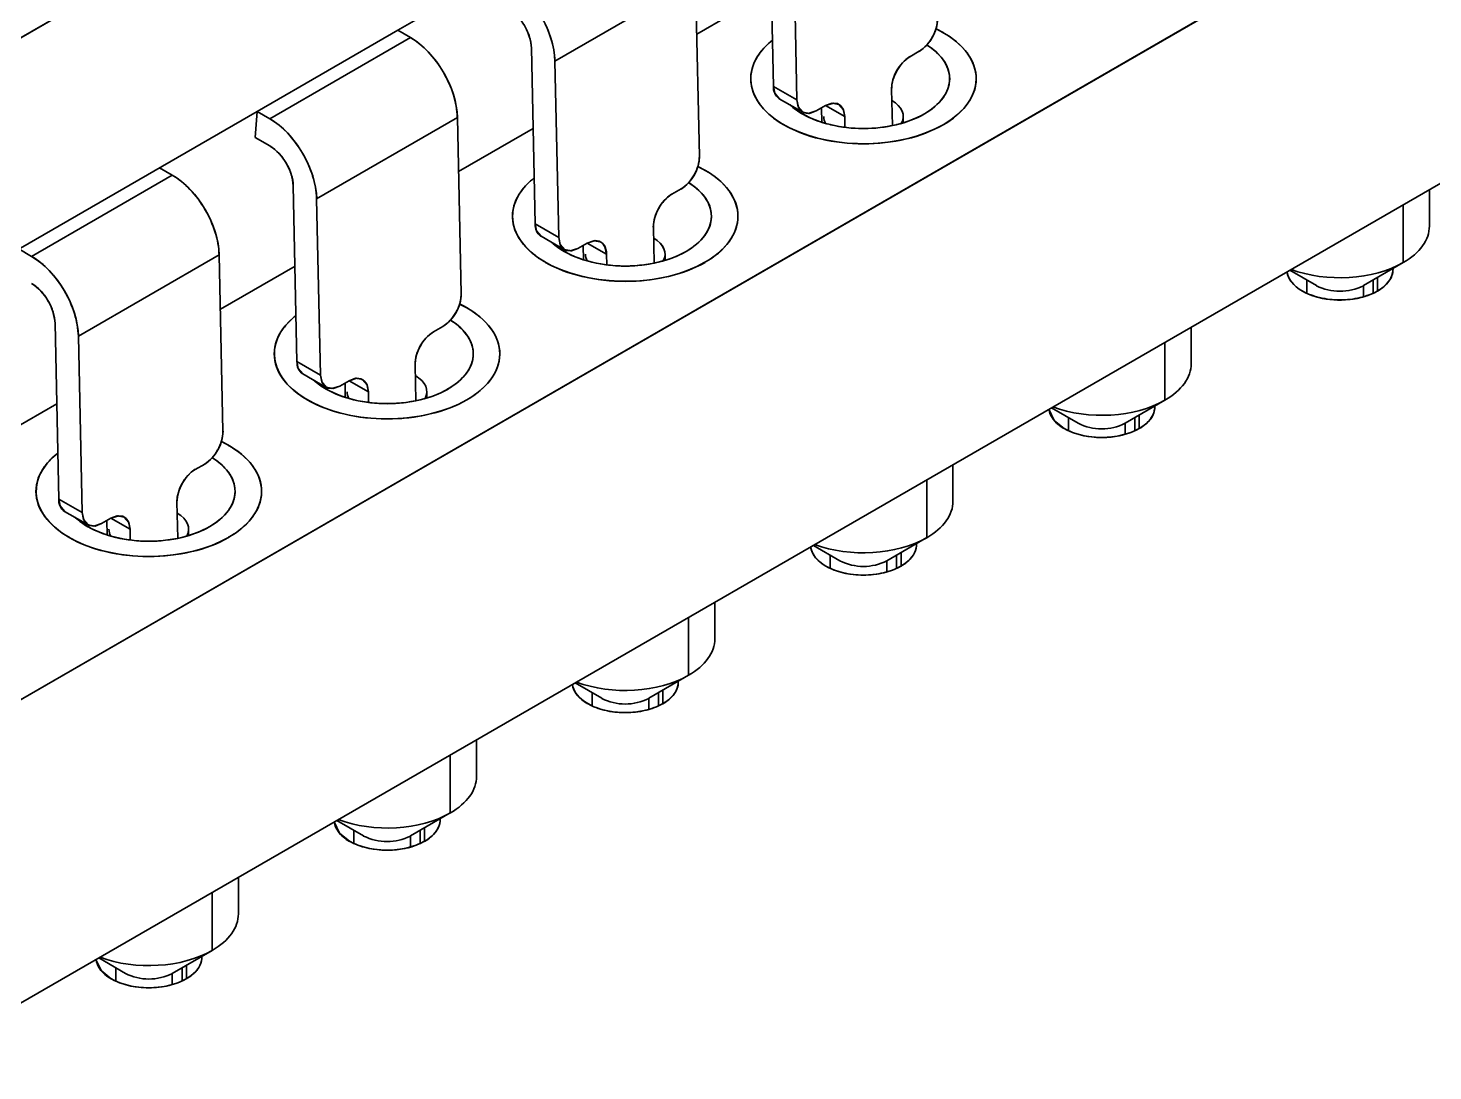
# Model space of a CAD drawing. Extents: x 146 to 1134, y 78 to 926.
# Drawn here: x 796.52 to 807.11, y 838.15 to 846.01 of the extents above; entities that cross this region are included whole.
import ezdxf

# ---------------------------------------------------------------- set-up
doc = ezdxf.new("R2010")
doc.units = 0

msp = doc.modelspace()

# ---------------------------------------------------------------- linework, layer by layer
at = {"color": 7, "lineweight": 35}
for p, q in [((813.031, 855.504), (789.1, 841.688)), ((789.1, 841.688), (813.031, 855.504)), ((815.104, 851.712), (793.6, 839.297)), ((793.6, 839.297), (815.104, 851.712)), ((795.58, 838.153), (815.344, 849.564)), ((815.344, 849.564), (795.58, 838.153))]:
    msp.add_line(p, q, dxfattribs=at)
at = {"color": 7, "lineweight": 35, "ltscale": 0.033102}
for p, q in [((802.142, 845.575), (802.114, 846.899)), ((802.114, 846.899), (802.142, 845.575)), ((800.318, 845.862), (800.346, 844.538)), ((800.346, 844.538), (800.318, 845.862)), ((798.55, 843.501), (798.522, 844.825)), ((798.522, 844.825), (798.55, 843.501))]:
    msp.add_line(p, q, dxfattribs=at)
at = {"color": 7, "lineweight": 35, "ltscale": 0.033232}
for p, q in [((802.291, 846.802), (802.319, 845.473)), ((802.291, 846.802), (802.319, 845.473)), ((799.788, 844.012), (799.759, 845.341)), ((799.788, 844.012), (799.759, 845.341)), ((798.698, 844.728), (798.727, 843.399)), ((798.698, 844.728), (798.727, 843.399)), ((797.992, 842.975), (797.963, 844.304)), ((797.992, 842.975), (797.963, 844.304)), ((796.902, 843.691), (796.931, 842.362)), ((796.902, 843.691), (796.931, 842.362))]:
    msp.add_line(p, q, dxfattribs=at)
at = {"color": 7, "lineweight": 35, "ltscale": 0.021228}
for p, q in [((799.31, 845.998), (800.046, 846.422)), ((800.046, 846.422), (799.31, 845.998))]:
    msp.add_line(p, q, dxfattribs=at)
at = {"color": 7, "lineweight": 35, "ltscale": 0.030619}
for p, q in [((800.495, 845.765), (801.555, 846.378)), ((801.555, 846.378), (800.495, 845.765)), ((799.31, 845.998), (798.25, 845.386)), ((799.31, 845.998), (798.25, 845.386)), ((798.345, 845.33), (799.406, 845.943)), ((799.406, 845.943), (798.345, 845.33)), ((798.698, 844.728), (799.759, 845.341)), ((799.759, 845.341), (798.698, 844.728)), ((797.61, 844.906), (796.549, 844.293)), ((796.549, 844.293), (797.61, 844.906)), ((797.963, 844.304), (796.902, 843.691)), ((796.902, 843.691), (797.963, 844.304))]:
    msp.add_line(p, q, dxfattribs=at)
at = {"color": 7, "lineweight": 35, "ltscale": 0.033234}
for p, q in [((801.584, 845.049), (801.555, 846.378)), ((801.584, 845.049), (801.555, 846.378)), ((800.495, 845.765), (800.523, 844.436)), ((800.495, 845.765), (800.523, 844.436))]:
    msp.add_line(p, q, dxfattribs=at)
at = {"color": 7, "lineweight": 35, "ltscale": 0.016248}
for p, q in [((802.127, 846.294), (801.564, 845.969)), ((801.564, 845.969), (802.127, 846.294)), ((798.535, 844.22), (797.972, 843.895)), ((797.972, 843.895), (798.535, 844.22))]:
    msp.add_line(p, q, dxfattribs=at)
at = {"color": 7, "lineweight": 35, "ltscale": 0.002758}
for p, q in [((799.406, 845.943), (799.31, 845.998)), ((799.406, 845.943), (799.31, 845.998)), ((798.25, 845.386), (798.345, 845.33)), ((798.25, 845.386), (798.345, 845.33))]:
    msp.add_line(p, q, dxfattribs=at)
at = {"color": 7, "lineweight": 35, "ltscale": 0.001528}
for p, q in [((803.422, 845.98), (803.368, 846.008)), ((803.422, 845.98), (803.368, 846.008)), ((799.83, 843.906), (799.776, 843.934)), ((799.83, 843.906), (799.776, 843.934)), ((798.034, 842.869), (797.98, 842.897)), ((798.034, 842.869), (797.98, 842.897))]:
    msp.add_line(p, q, dxfattribs=at)
at = {"color": 7, "lineweight": 35, "ltscale": 0.002042}
for p, q in [((803.171, 845.798), (803.242, 845.839)), ((803.171, 845.798), (803.242, 845.839)), ((798.872, 843.316), (798.943, 843.356)), ((798.872, 843.316), (798.943, 843.356))]:
    msp.add_line(p, q, dxfattribs=at)
at = {"color": 7, "lineweight": 35, "ltscale": 0.005105}
for p, q in [((802.319, 845.473), (802.142, 845.575)), ((802.142, 845.575), (802.319, 845.473)), ((802.363, 845.38), (802.186, 845.482)), ((800.567, 844.343), (800.39, 844.445)), ((798.727, 843.399), (798.55, 843.501)), ((798.55, 843.501), (798.727, 843.399)), ((798.771, 843.306), (798.594, 843.408)), ((796.975, 842.269), (796.798, 842.371))]:
    msp.add_line(p, q, dxfattribs=at)
at = {"color": 7, "lineweight": 35, "ltscale": 0.006795}
for p, q in [((803.039, 845.279), (803.033, 845.551)), ((803.039, 845.279), (803.033, 845.551)), ((801.243, 844.242), (801.237, 844.514)), ((801.243, 844.242), (801.237, 844.514)), ((799.447, 843.205), (799.441, 843.477)), ((799.447, 843.205), (799.441, 843.477)), ((797.651, 842.168), (797.645, 842.44)), ((797.651, 842.168), (797.645, 842.44))]:
    msp.add_line(p, q, dxfattribs=at)
at = {"color": 7, "lineweight": 35, "ltscale": 0.264137}
for p, q in [((789.1, 840.103), (798.25, 845.386)), ((798.25, 845.386), (789.1, 840.103))]:
    msp.add_line(p, q, dxfattribs=at)
at = {"color": 7, "lineweight": 35, "ltscale": 0.004895}
for p, q in [((798.25, 845.386), (798.234, 845.19)), ((798.234, 845.19), (798.25, 845.386))]:
    msp.add_line(p, q, dxfattribs=at)
at = {"color": 7, "lineweight": 35, "ltscale": 0.002041}
for p, q in [((802.464, 845.39), (802.535, 845.43)), ((802.464, 845.39), (802.535, 845.43)), ((801.375, 844.761), (801.446, 844.802)), ((801.375, 844.761), (801.446, 844.802)), ((800.668, 844.353), (800.739, 844.393)), ((800.668, 844.353), (800.739, 844.393)), ((799.579, 843.724), (799.65, 843.765)), ((799.579, 843.724), (799.65, 843.765)), ((797.783, 842.687), (797.854, 842.728)), ((797.783, 842.687), (797.854, 842.728)), ((797.076, 842.279), (797.147, 842.319)), ((797.076, 842.279), (797.147, 842.319))]:
    msp.add_line(p, q, dxfattribs=at)
at = {"color": 7, "lineweight": 35, "ltscale": 0.002704}
for p, q in [((802.504, 845.412), (802.506, 845.304)), ((800.71, 844.267), (800.708, 844.375)), ((800.708, 844.375), (800.71, 844.267)), ((798.914, 843.23), (798.912, 843.339)), ((797.116, 842.302), (797.118, 842.193)), ((797.118, 842.193), (797.116, 842.302))]:
    msp.add_line(p, q, dxfattribs=at)
at = {"color": 7, "lineweight": 35, "ltscale": 0.002703}
msp.add_line((802.506, 845.304), (802.504, 845.412), dxfattribs=at)
at = {"color": 7, "lineweight": 35, "ltscale": 0.004184}
for p, q in [((802.535, 845.43), (802.68, 845.347)), ((802.535, 845.43), (802.68, 845.347)), ((800.739, 844.393), (800.884, 844.31)), ((800.739, 844.393), (800.884, 844.31)), ((797.147, 842.319), (797.292, 842.236)), ((797.147, 842.319), (797.292, 842.236))]:
    msp.add_line(p, q, dxfattribs=at)
at = {"color": 7, "lineweight": 35, "ltscale": 0.002018}
for p, q in [((802.68, 845.347), (802.681, 845.266)), ((802.68, 845.347), (802.681, 845.266)), ((799.088, 843.273), (799.089, 843.192)), ((799.088, 843.273), (799.089, 843.192))]:
    msp.add_line(p, q, dxfattribs=at)
at = {"color": 7, "lineweight": 35, "ltscale": 0.001178}
for p, q in [((803.121, 845.3), (803.121, 845.347)), ((801.325, 844.263), (801.325, 844.31)), ((799.529, 843.226), (799.529, 843.273)), ((797.733, 842.189), (797.733, 842.236))]:
    msp.add_line(p, q, dxfattribs=at)
at = {"color": 7, "lineweight": 35, "ltscale": 0.016249}
for p, q in [((800.331, 845.257), (799.768, 844.932)), ((799.768, 844.932), (800.331, 845.257))]:
    msp.add_line(p, q, dxfattribs=at)
at = {"color": 7, "lineweight": 35, "ltscale": 0.003206}
for p, q in [((798.234, 845.19), (798.345, 845.126)), ((798.345, 845.126), (798.234, 845.19))]:
    msp.add_line(p, q, dxfattribs=at)
at = {"color": 7, "lineweight": 35, "ltscale": 0.002759}
for p, q in [((797.61, 844.906), (797.514, 844.961)), ((797.61, 844.906), (797.514, 844.961)), ((796.453, 844.349), (796.549, 844.293)), ((796.453, 844.349), (796.549, 844.293))]:
    msp.add_line(p, q, dxfattribs=at)
at = {"color": 7, "lineweight": 35, "ltscale": 0.001529}
msp.add_line((801.626, 844.943), (801.572, 844.971), dxfattribs=at)
msp.add_line((801.626, 844.943), (801.572, 844.971), dxfattribs=at)
at = {"color": 7, "lineweight": 35, "ltscale": 0.006885}
for p, q in [((807.088, 844.522), (807.088, 844.797)), ((805.292, 843.485), (805.292, 843.761)), ((803.496, 842.448), (803.496, 842.724)), ((801.7, 841.411), (801.7, 841.687)), ((798.108, 839.337), (798.108, 839.613))]:
    msp.add_line(p, q, dxfattribs=at)
at = {"color": 7, "lineweight": 35, "ltscale": 0.010921}
for p, q in [((806.89, 844.683), (806.89, 844.247)), ((806.89, 844.683), (806.89, 844.247)), ((805.094, 843.646), (805.094, 843.21)), ((805.094, 843.646), (805.094, 843.21)), ((803.298, 842.609), (803.298, 842.173)), ((803.298, 842.609), (803.298, 842.173)), ((801.502, 841.573), (801.502, 841.136)), ((801.502, 841.573), (801.502, 841.136)), ((797.91, 839.499), (797.91, 839.062)), ((797.91, 839.499), (797.91, 839.062))]:
    msp.add_line(p, q, dxfattribs=at)
at = {"color": 7, "lineweight": 35, "ltscale": 0.005106}
for p, q in [((800.346, 844.538), (800.523, 844.436)), ((800.523, 844.436), (800.346, 844.538))]:
    msp.add_line(p, q, dxfattribs=at)
at = {"color": 7, "lineweight": 35, "ltscale": 0.002019}
for p, q in [((800.884, 844.31), (800.885, 844.229)), ((800.884, 844.31), (800.885, 844.229)), ((797.292, 842.236), (797.293, 842.155)), ((797.292, 842.236), (797.293, 842.155))]:
    msp.add_line(p, q, dxfattribs=at)
at = {"color": 7, "lineweight": 35, "ltscale": 0.005818}
for p, q in [((806.236, 844.073), (806.035, 844.189)), ((802.644, 841.999), (802.443, 842.115)), ((799.052, 839.925), (798.851, 840.042))]:
    msp.add_line(p, q, dxfattribs=at)
at = {"color": 7, "lineweight": 35, "ltscale": 0.008675}
for p, q in [((806.59, 844.073), (806.89, 844.247)), ((806.89, 844.247), (806.59, 844.073)), ((802.998, 841.999), (803.298, 842.173)), ((803.298, 842.173), (802.998, 841.999)), ((799.406, 839.925), (799.706, 840.099)), ((799.706, 840.099), (799.406, 839.925))]:
    msp.add_line(p, q, dxfattribs=at)
at = {"color": 7, "lineweight": 35, "ltscale": 0.000157232}
msp.add_line((806.813, 844.195), (806.813, 844.202), dxfattribs=at)
at = {"color": 7, "lineweight": 35, "ltscale": 0.002502}
for p, q in [((806.163, 844.015), (806.163, 844.115)), ((806.663, 844.015), (806.663, 844.115)), ((804.367, 842.978), (804.367, 843.078)), ((804.867, 842.978), (804.867, 843.078)), ((802.571, 841.941), (802.571, 842.041)), ((800.775, 840.904), (800.775, 841.004)), ((801.275, 840.904), (801.275, 841.004)), ((797.183, 838.83), (797.183, 838.931)), ((797.683, 838.83), (797.683, 838.931))]:
    msp.add_line(p, q, dxfattribs=at)
at = {"color": 7, "lineweight": 35, "ltscale": 0.002116}
for p, q in [((806.59, 844.073), (806.59, 843.988)), ((801.202, 840.962), (801.202, 840.878)), ((797.61, 838.888), (797.61, 838.804))]:
    msp.add_line(p, q, dxfattribs=at)
at = {"color": 7, "lineweight": 35, "ltscale": 0.002118}
for p, q in [((806.59, 844.073), (806.59, 843.988)), ((804.794, 843.036), (804.794, 842.951)), ((804.794, 843.036), (804.794, 842.951)), ((802.998, 841.999), (802.998, 841.914)), ((802.998, 841.999), (802.998, 841.914)), ((801.202, 840.962), (801.202, 840.877)), ((799.406, 839.925), (799.406, 839.841)), ((799.406, 839.925), (799.406, 839.841)), ((797.61, 838.888), (797.61, 838.804))]:
    msp.add_line(p, q, dxfattribs=at)
at = {"color": 7, "lineweight": 35, "ltscale": 0.002551}
for p, q in [((806.696, 844.134), (806.696, 844.032)), ((806.696, 844.032), (806.696, 844.134)), ((804.9, 843.097), (804.9, 842.995)), ((804.9, 842.995), (804.9, 843.097)), ((803.104, 842.06), (803.104, 841.958)), ((803.104, 841.958), (803.104, 842.06)), ((799.512, 839.986), (799.512, 839.884)), ((799.512, 839.884), (799.512, 839.986))]:
    msp.add_line(p, q, dxfattribs=at)
at = {"color": 7, "lineweight": 35, "ltscale": 0.033104}
for p, q in [((796.726, 843.788), (796.754, 842.464)), ((796.754, 842.464), (796.726, 843.788))]:
    msp.add_line(p, q, dxfattribs=at)
at = {"color": 7, "lineweight": 35, "ltscale": 0.002706}
msp.add_line((798.912, 843.339), (798.914, 843.23), dxfattribs=at)
at = {"color": 7, "lineweight": 35, "ltscale": 0.004185}
msp.add_line((798.943, 843.356), (799.088, 843.273), dxfattribs=at)
msp.add_line((798.943, 843.356), (799.088, 843.273), dxfattribs=at)
at = {"color": 7, "lineweight": 35, "ltscale": 0.01625}
for p, q in [((796.739, 843.183), (796.176, 842.858)), ((796.176, 842.858), (796.739, 843.183))]:
    msp.add_line(p, q, dxfattribs=at)
at = {"color": 7, "lineweight": 35, "ltscale": 0.005816}
for p, q in [((804.44, 843.036), (804.239, 843.152)), ((800.848, 840.962), (800.647, 841.078))]:
    msp.add_line(p, q, dxfattribs=at)
at = {"color": 7, "lineweight": 35, "ltscale": 0.008676}
for p, q in [((804.794, 843.036), (805.094, 843.21)), ((805.094, 843.21), (804.794, 843.036)), ((801.202, 840.962), (801.502, 841.136)), ((801.502, 841.136), (801.202, 840.962)), ((797.61, 838.888), (797.91, 839.062)), ((797.91, 839.062), (797.61, 838.888))]:
    msp.add_line(p, q, dxfattribs=at)
at = {"color": 7, "lineweight": 35, "ltscale": 0.000157195}
for p, q in [((805.017, 843.159), (805.017, 843.165)), ((801.425, 841.085), (801.425, 841.091)), ((797.833, 839.011), (797.833, 839.017))]:
    msp.add_line(p, q, dxfattribs=at)
at = {"color": 7, "lineweight": 35, "ltscale": 0.005104}
for p, q in [((796.754, 842.464), (796.931, 842.362)), ((796.931, 842.362), (796.754, 842.464))]:
    msp.add_line(p, q, dxfattribs=at)
at = {"color": 7, "lineweight": 35, "ltscale": 0.000919442}
msp.add_line((796.899, 842.381), (796.931, 842.362), dxfattribs=at)
msp.add_line((796.899, 842.381), (796.931, 842.362), dxfattribs=at)
at = {"color": 7, "lineweight": 35, "ltscale": 0.000158757}
for p, q in [((803.221, 842.122), (803.221, 842.128)), ((799.629, 840.048), (799.629, 840.054))]:
    msp.add_line(p, q, dxfattribs=at)
at = {"color": 7, "lineweight": 35, "ltscale": 0.002501}
for p, q in [((803.071, 841.941), (803.071, 842.041)), ((798.979, 839.867), (798.979, 839.967)), ((799.479, 839.867), (799.479, 839.967))]:
    msp.add_line(p, q, dxfattribs=at)
at = {"color": 7, "lineweight": 35, "ltscale": 0.002553}
for p, q in [((801.308, 841.023), (801.308, 840.921)), ((801.308, 840.921), (801.308, 841.023)), ((797.716, 838.95), (797.716, 838.847)), ((797.716, 838.847), (797.716, 838.95))]:
    msp.add_line(p, q, dxfattribs=at)
at = {"color": 7, "lineweight": 35, "ltscale": 0.006886}
msp.add_line((799.904, 840.374), (799.904, 840.65), dxfattribs=at)
at = {"color": 7, "lineweight": 35, "ltscale": 0.010919}
msp.add_line((799.706, 840.536), (799.706, 840.099), dxfattribs=at)
msp.add_line((799.706, 840.536), (799.706, 840.099), dxfattribs=at)
at = {"color": 7, "lineweight": 35, "ltscale": 0.005817}
msp.add_line((797.256, 838.888), (797.055, 839.005), dxfattribs=at)
at = {"color": 7, "lineweight": 35}
for points in [[(802.142, 845.575), (802.152, 845.523), (802.186, 845.483)], [(802.319, 845.473), (802.329, 845.421), (802.363, 845.381)], [(802.464, 845.39), (802.405, 845.371), (802.374, 845.375), (802.349, 845.391), (802.331, 845.417), (802.319, 845.473)], [(802.535, 845.43), (802.594, 845.449), (802.625, 845.445), (802.65, 845.429), (802.668, 845.402), (802.68, 845.347)], [(802.535, 845.43), (802.584, 845.448), (802.635, 845.439)], [(802.635, 845.439), (802.67, 845.399), (802.68, 845.347)], [(802.363, 845.381), (802.415, 845.371), (802.464, 845.39)], [(800.346, 844.538), (800.356, 844.486), (800.39, 844.446)], [(800.523, 844.436), (800.533, 844.384), (800.567, 844.344)], [(800.668, 844.353), (800.609, 844.334), (800.578, 844.338), (800.553, 844.354), (800.535, 844.38), (800.523, 844.436)], [(800.739, 844.393), (800.798, 844.412), (800.829, 844.408), (800.854, 844.392), (800.872, 844.365), (800.884, 844.31)], [(800.739, 844.393), (800.788, 844.411), (800.839, 844.402)], [(800.567, 844.344), (800.619, 844.334), (800.668, 844.353)], [(798.55, 843.501), (798.56, 843.449), (798.594, 843.409)], [(798.727, 843.399), (798.737, 843.347), (798.771, 843.307)], [(798.872, 843.316), (798.813, 843.297), (798.782, 843.301), (798.757, 843.317), (798.739, 843.343), (798.727, 843.399)], [(798.771, 843.307), (798.823, 843.297), (798.872, 843.316)], [(798.943, 843.356), (798.991, 843.375), (799.043, 843.365)], [(798.943, 843.356), (799.002, 843.375), (799.032, 843.371), (799.057, 843.355), (799.076, 843.329), (799.088, 843.273)], [(799.043, 843.365), (799.078, 843.325), (799.088, 843.273)], [(804.334, 842.995), (804.258, 843.057), (804.218, 843.141)], [(796.754, 842.464), (796.764, 842.413), (796.798, 842.372)], [(796.931, 842.362), (796.941, 842.31), (796.975, 842.27)], [(797.076, 842.279), (797.017, 842.26), (796.986, 842.264), (796.961, 842.28), (796.942, 842.307), (796.931, 842.362)], [(796.975, 842.27), (797.027, 842.26), (797.076, 842.279)], [(797.147, 842.319), (797.195, 842.338), (797.247, 842.328)], [(797.147, 842.319), (797.206, 842.338), (797.236, 842.334), (797.261, 842.318), (797.28, 842.292), (797.292, 842.236)], [(797.247, 842.328), (797.282, 842.288), (797.292, 842.236)], [(798.946, 839.884), (798.87, 839.946), (798.83, 840.03)], [(797.15, 838.847), (797.074, 838.909), (797.034, 838.993)]]:
    msp.add_lwpolyline(points, dxfattribs=at)
for centre, radius, start, end in [((799.923, 845.833), 0.396, 4.1885, 56.5828), ((799.677, 845.689), 0.825, 17.3912, 30.605), ((803.071, 846.096), 0.309, 303.5918, 358.1381), ((803.1, 846.089), 0.28, 329.0684, 359.3265), ((799.909, 845.824), 0.413, 17.3942, 30.6102), ((803.147, 845.472), 0.577, 37.1937, 61.5473), ((803.147, 845.472), 0.577, 37.1937, 61.5473), ((799.098, 845.425), 0.602, 42.974, 59.2952), ((800.008, 845.852), 0.31, 1.8903, 17.9023), ((799.876, 845.745), 0.619, 1.8903, 17.9023), ((802.445, 845.521), 0.507, 127.6866, 143.8239), ((802.445, 845.521), 0.507, 127.6866, 143.8239), ((803.096, 846.071), 0.274, 302.0564, 332.7182), ((803.081, 845.521), 0.425, 36.8598, 59.1482), ((798.946, 845.273), 0.817, 30.1993, 43.4986), ((802.289, 845.627), 0.318, 142.608, 179.0138), ((802.289, 845.627), 0.318, 142.608, 179.0138), ((803.342, 845.541), 0.31, 123.6159, 178.1124), ((803.317, 845.566), 0.274, 122.0564, 152.7182), ((803.228, 845.628), 0.243, 0.9862, 37.392), ((803.353, 845.627), 0.318, 0.9862, 37.392), ((803.353, 845.627), 0.318, 0.9862, 37.392), ((798.942, 845.264), 0.825, 17.3942, 30.6102), ((803.313, 845.547), 0.28, 149.0684, 179.3265), ((802.289, 845.638), 0.318, 180.9862, 217.392), ((802.289, 845.638), 0.318, 180.9775, 217.3371), ((802.247, 845.566), 0.105, 175.145, 233.9215), ((803.228, 845.637), 0.243, 322.608, 359.0138), ((803.353, 845.638), 0.318, 322.608, 359.0138), ((803.353, 845.638), 0.318, 322.608, 359.0138), ((799.14, 845.32), 0.619, 1.8903, 17.9023), ((802.495, 845.793), 0.577, 217.1937, 241.5473), ((802.495, 845.793), 0.577, 217.1937, 241.5473), ((802.611, 845.809), 0.508, 227.4955, 240.5169), ((803.07, 845.756), 0.441, 298.4527, 322.8063), ((803.147, 845.793), 0.577, 298.4527, 322.8063), ((803.147, 845.793), 0.577, 298.4527, 322.8063), ((798.038, 844.813), 0.602, 42.974, 59.2952), ((802.745, 846.052), 0.785, 240.7225, 257.2742), ((802.629, 845.348), 0.108, 180.5202, 208.6352), ((802.629, 845.348), 0.108, 180.522, 208.6687), ((802.897, 846.052), 0.785, 282.7258, 299.2775), ((797.885, 844.661), 0.817, 30.1935, 43.4951), ((802.722, 846.181), 1.027, 240.7225, 257.2742), ((802.722, 846.181), 1.027, 240.7225, 257.2742), ((802.817, 846.323), 1.066, 256.7304, 270.2188), ((802.825, 846.323), 1.066, 269.7812, 283.2696), ((802.92, 846.181), 1.027, 282.7258, 299.2775), ((802.92, 846.181), 1.027, 282.7258, 299.2775), ((798.191, 844.867), 0.301, 42.974, 59.2951), ((798.127, 844.796), 0.396, 4.1885, 56.5828), ((802.816, 846.536), 1.394, 256.7304, 270.2188), ((802.816, 846.536), 1.394, 256.7304, 270.2188), ((802.826, 846.536), 1.394, 269.7812, 283.2696), ((802.826, 846.536), 1.394, 269.7812, 283.2696), ((798.115, 844.791), 0.409, 30.1935, 43.4951), ((797.881, 844.652), 0.825, 17.3912, 30.605), ((801.275, 845.059), 0.31, 303.6159, 358.1124), ((801.304, 845.052), 0.28, 329.0684, 359.3265), ((797.302, 844.388), 0.602, 42.974, 59.2952), ((798.113, 844.787), 0.413, 17.3942, 30.6102), ((798.212, 844.815), 0.31, 1.8903, 17.9023), ((801.3, 845.034), 0.274, 302.0564, 332.7182), ((801.351, 844.435), 0.577, 37.1937, 61.5473), ((801.351, 844.435), 0.577, 37.1937, 61.5473), ((797.15, 844.236), 0.817, 30.1935, 43.4951), ((798.079, 844.708), 0.619, 1.8903, 17.9023), ((800.649, 844.484), 0.507, 127.6866, 143.8239), ((800.649, 844.484), 0.507, 127.6866, 143.8239), ((801.285, 844.484), 0.425, 36.8598, 59.1482), ((800.492, 844.59), 0.318, 142.608, 179.0138), ((800.492, 844.59), 0.318, 142.608, 179.0138), ((801.546, 844.504), 0.31, 123.6159, 178.1124), ((801.521, 844.529), 0.274, 122.0564, 152.7182), ((801.432, 844.591), 0.243, 0.9862, 37.392), ((801.557, 844.59), 0.318, 0.9862, 37.392), ((801.557, 844.59), 0.318, 0.9862, 37.392), ((797.146, 844.227), 0.825, 17.3942, 30.6102), ((800.493, 844.601), 0.318, 180.9775, 217.3371), ((800.493, 844.601), 0.318, 180.9775, 217.3371), ((801.517, 844.51), 0.28, 149.0684, 179.3265), ((801.432, 844.6), 0.243, 322.608, 359.0138), ((801.557, 844.601), 0.318, 322.6629, 359.0225), ((801.557, 844.601), 0.318, 322.608, 359.0138), ((800.451, 844.529), 0.105, 175.145, 233.9215), ((797.344, 844.283), 0.619, 1.8903, 17.9023), ((800.699, 844.756), 0.577, 217.1937, 241.5473), ((800.699, 844.756), 0.577, 217.1937, 241.5473), ((800.815, 844.772), 0.508, 227.4955, 240.5169), ((800.756, 844.313), 0.128, 358.6123, 31.1748), ((801.274, 844.719), 0.441, 298.4527, 322.8063), ((801.35, 844.756), 0.577, 298.4934, 322.8363), ((801.351, 844.756), 0.577, 298.4527, 322.8063), ((796.242, 843.776), 0.602, 42.974, 59.2952), ((800.949, 845.015), 0.785, 240.7225, 257.2742), ((800.833, 844.311), 0.108, 180.5202, 208.6352), ((800.833, 844.311), 0.108, 180.522, 208.6687), ((801.101, 845.015), 0.785, 282.7258, 299.2775), ((796.089, 843.624), 0.817, 30.1993, 43.4986), ((800.926, 845.144), 1.027, 240.7225, 257.2742), ((800.926, 845.144), 1.027, 240.7225, 257.2742), ((801.021, 845.286), 1.066, 256.7304, 270.2188), ((801.029, 845.286), 1.066, 269.7812, 283.2696), ((801.124, 845.144), 1.027, 282.7258, 299.2775), ((801.124, 845.144), 1.027, 282.7258, 299.2775), ((806.168, 844.2), 0.155, 188.4673, 216.9009), ((806.664, 844.198), 0.15, 322.608, 359.0138), ((796.331, 843.759), 0.396, 4.1885, 56.5828), ((796.395, 843.831), 0.301, 42.974, 59.2951), ((801.02, 845.499), 1.394, 256.7304, 270.2188), ((801.02, 845.499), 1.394, 256.7304, 270.2188), ((801.03, 845.499), 1.394, 269.7812, 283.2696), ((801.03, 845.499), 1.394, 269.7812, 283.2696), ((806.26, 844.271), 0.272, 217.1937, 241.5473), ((806.413, 844.425), 0.395, 243.3521, 296.6479), ((806.413, 844.425), 0.395, 243.3521, 296.6479), ((806.566, 844.271), 0.272, 298.4527, 322.8063), ((796.319, 843.755), 0.409, 30.1935, 43.4951), ((796.317, 843.75), 0.413, 17.3942, 30.6102), ((796.085, 843.615), 0.825, 17.3912, 30.605), ((799.479, 844.022), 0.31, 303.6159, 358.1124), ((799.508, 844.015), 0.28, 329.0684, 359.3265), ((806.366, 844.454), 0.483, 240.7225, 257.2742), ((806.411, 844.621), 0.656, 256.7304, 270.2188), ((806.416, 844.621), 0.656, 269.7812, 283.2696), ((806.46, 844.454), 0.483, 282.7258, 299.2775), ((796.416, 843.778), 0.31, 1.8903, 17.9023), ((796.283, 843.671), 0.619, 1.8903, 17.9023), ((798.853, 843.447), 0.507, 127.6866, 143.8239), ((798.853, 843.447), 0.507, 127.6866, 143.8239), ((799.504, 843.997), 0.274, 302.0564, 332.7182), ((799.555, 843.398), 0.577, 37.1937, 61.5473), ((799.555, 843.398), 0.577, 37.1937, 61.5473), ((798.696, 843.553), 0.318, 142.608, 179.0138), ((798.696, 843.553), 0.318, 142.608, 179.0138), ((799.489, 843.447), 0.425, 36.8598, 59.1482), ((799.761, 843.553), 0.318, 0.9862, 37.392), ((799.761, 843.553), 0.318, 0.9862, 37.392), ((799.75, 843.467), 0.31, 123.6159, 178.1124), ((799.724, 843.492), 0.274, 122.0564, 152.7182), ((799.636, 843.554), 0.243, 0.9862, 37.392), ((798.696, 843.564), 0.318, 180.9862, 217.392), ((798.697, 843.564), 0.318, 180.9775, 217.3371), ((799.721, 843.474), 0.28, 149.0684, 179.3265), ((799.636, 843.563), 0.243, 322.608, 359.0138), ((799.761, 843.564), 0.318, 322.608, 359.0138), ((799.761, 843.564), 0.318, 322.608, 359.0138), ((798.655, 843.492), 0.105, 175.0648, 233.8937), ((798.903, 843.719), 0.577, 217.1937, 241.5473), ((798.903, 843.719), 0.577, 217.1937, 241.5473), ((799.019, 843.735), 0.508, 227.4955, 240.5169), ((799.478, 843.682), 0.441, 298.4527, 322.8063), ((799.555, 843.719), 0.577, 298.4527, 322.8063), ((799.555, 843.719), 0.577, 298.4527, 322.8063), ((799.13, 844.107), 1.027, 240.7225, 257.2742), ((799.13, 844.107), 1.027, 240.7225, 257.2742), ((799.153, 843.978), 0.785, 240.7225, 257.2742), ((799.036, 843.274), 0.108, 180.5202, 208.6352), ((799.036, 843.274), 0.108, 180.522, 208.6687), ((799.225, 844.249), 1.066, 256.7304, 270.2188), ((799.233, 844.249), 1.066, 269.7812, 283.2696), ((799.305, 843.978), 0.785, 282.7258, 299.2775), ((799.328, 844.107), 1.027, 282.7258, 299.2775), ((799.328, 844.107), 1.027, 282.7258, 299.2775), ((799.224, 844.462), 1.394, 256.7304, 270.2188), ((799.224, 844.462), 1.394, 256.7304, 270.2188), ((799.234, 844.462), 1.394, 269.7812, 283.2696), ((799.234, 844.462), 1.394, 269.7812, 283.2696), ((804.372, 843.164), 0.155, 188.4673, 216.9009), ((804.868, 843.161), 0.15, 322.608, 359.0138), ((804.464, 843.234), 0.272, 217.1937, 241.5473), ((804.617, 843.388), 0.395, 243.3521, 296.6479), ((804.617, 843.388), 0.395, 243.3521, 296.6479), ((804.77, 843.234), 0.272, 298.4527, 322.8063), ((797.683, 842.985), 0.31, 303.6159, 358.1124), ((797.712, 842.978), 0.28, 329.0684, 359.3265), ((804.57, 843.417), 0.483, 240.7225, 257.2742), ((804.615, 843.584), 0.656, 256.7304, 270.2188), ((804.62, 843.584), 0.656, 269.7812, 283.2696), ((804.664, 843.417), 0.483, 282.7258, 299.2775), ((797.057, 842.41), 0.507, 127.6866, 143.8239), ((797.057, 842.41), 0.507, 127.6866, 143.8239), ((797.708, 842.96), 0.274, 302.0564, 332.7182), ((797.759, 842.361), 0.577, 37.1937, 61.5473), ((797.759, 842.361), 0.577, 37.1937, 61.5473), ((796.9, 842.516), 0.318, 142.608, 179.0138), ((796.9, 842.516), 0.318, 142.608, 179.0138), ((797.954, 842.43), 0.31, 123.6159, 178.1124), ((797.928, 842.455), 0.274, 122.0564, 152.7182), ((797.693, 842.41), 0.425, 36.8598, 59.1482), ((797.965, 842.516), 0.318, 0.9775, 37.3371), ((797.965, 842.516), 0.318, 0.9862, 37.392), ((797.925, 842.437), 0.28, 149.0684, 179.3265), ((797.84, 842.518), 0.243, 0.9862, 37.392), ((796.9, 842.527), 0.318, 180.9862, 217.392), ((796.901, 842.527), 0.318, 180.9775, 217.3371), ((797.84, 842.526), 0.243, 322.608, 359.0138), ((797.965, 842.527), 0.318, 322.608, 359.0138), ((797.965, 842.527), 0.318, 322.608, 359.0138), ((796.859, 842.455), 0.105, 175.0648, 233.8937), ((797.682, 842.645), 0.441, 298.4527, 322.8063), ((797.107, 842.683), 0.577, 217.1937, 241.5473), ((797.107, 842.683), 0.577, 217.1937, 241.5473), ((797.223, 842.698), 0.508, 227.4955, 240.5169), ((797.759, 842.683), 0.577, 298.4527, 322.8063), ((797.759, 842.683), 0.577, 298.4527, 322.8063), ((797.334, 843.07), 1.027, 240.7225, 257.2742), ((797.334, 843.07), 1.027, 240.7225, 257.2742), ((797.357, 842.941), 0.785, 240.7225, 257.2742), ((797.24, 842.237), 0.108, 180.5202, 208.6352), ((797.24, 842.237), 0.108, 180.522, 208.6687), ((797.429, 843.212), 1.066, 256.7304, 270.2188), ((797.437, 843.212), 1.066, 269.7812, 283.2696), ((797.509, 842.941), 0.785, 282.7258, 299.2775), ((797.532, 843.07), 1.027, 282.7258, 299.2775), ((797.532, 843.07), 1.027, 282.7258, 299.2775), ((797.427, 843.425), 1.394, 256.7304, 270.2188), ((797.427, 843.425), 1.394, 256.7304, 270.2188), ((797.438, 843.425), 1.394, 269.7812, 283.2696), ((797.438, 843.425), 1.394, 269.7812, 283.2696), ((802.576, 842.127), 0.155, 188.4673, 216.9009), ((803.071, 842.124), 0.15, 322.608, 359.0138), ((802.668, 842.197), 0.272, 217.1937, 241.5473), ((802.774, 842.38), 0.483, 240.7225, 257.2742), ((802.821, 842.351), 0.395, 243.3521, 296.6479), ((802.821, 842.351), 0.395, 243.3521, 296.6479), ((802.868, 842.38), 0.483, 282.7258, 299.2775), ((802.974, 842.197), 0.272, 298.4527, 322.8063), ((802.818, 842.547), 0.656, 256.7304, 270.2188), ((802.823, 842.547), 0.656, 269.7812, 283.2696), ((800.78, 841.09), 0.155, 188.4673, 216.9009), ((800.872, 841.16), 0.272, 217.1937, 241.5473), ((801.178, 841.16), 0.272, 298.4527, 322.8063), ((801.275, 841.087), 0.15, 322.608, 359.0138), ((800.978, 841.343), 0.483, 240.7225, 257.2742), ((801.025, 841.314), 0.395, 243.3521, 296.6479), ((801.025, 841.314), 0.395, 243.3521, 296.6479), ((801.071, 841.343), 0.483, 282.7258, 299.2775), ((801.022, 841.51), 0.656, 256.7304, 270.2188), ((801.027, 841.51), 0.656, 269.7812, 283.2696), ((799.479, 840.05), 0.15, 322.608, 359.0138), ((798.984, 840.053), 0.155, 188.4673, 216.9009), ((799.076, 840.123), 0.272, 217.1937, 241.5473), ((799.382, 840.123), 0.272, 298.4527, 322.8063), ((799.182, 840.306), 0.483, 240.7225, 257.2742), ((799.229, 840.277), 0.395, 243.3521, 296.6479), ((799.229, 840.277), 0.395, 243.3521, 296.6479), ((799.226, 840.473), 0.656, 256.7304, 270.2188), ((799.231, 840.473), 0.656, 269.7812, 283.2696), ((799.275, 840.306), 0.483, 282.7258, 299.2775), ((797.188, 839.016), 0.155, 188.4673, 216.9009), ((797.683, 839.013), 0.15, 322.608, 359.0138), ((797.279, 839.086), 0.272, 217.1937, 241.5473), ((797.433, 839.241), 0.395, 243.3521, 296.6479), ((797.433, 839.241), 0.395, 243.3521, 296.6479), ((797.586, 839.086), 0.272, 298.4527, 322.8063), ((797.386, 839.269), 0.483, 240.7225, 257.2742), ((797.43, 839.436), 0.656, 256.7304, 270.2188), ((797.435, 839.436), 0.656, 269.7812, 283.2696), ((797.479, 839.269), 0.483, 282.7258, 299.2775)]:
    msp.add_arc(centre, radius, start, end, dxfattribs=at)
for centre, major_axis, start_param, end_param in [((800.141, 845.959), (0.25, -0.433), 0.810455, 2.356194), ((802.821, 845.633), (0.85, 0), 5.497787, 7.154432), ((802.821, 845.633), (0.85, 0), 5.497787, 7.154432), ((799.406, 845.534), (0.25, -0.433), 0.810455, 2.356194), ((802.821, 845.633), (0.85, 0), 2.512016, 5.497787), ((802.821, 845.633), (0.85, 0), 2.512016, 5.497787), ((802.821, 845.633), (0.65, 0), 5.497787, 7.025224), ((802.821, 845.633), (0.65, 0), 3.696717, 5.497787), ((802.821, 845.347), (0.3, 0), 5.986434, 7.058688), ((802.821, 845.347), (0.3, 0), 5.986066, 7.058688), ((798.345, 844.922), (0.25, -0.433), 0.810455, 2.356194), ((797.61, 844.498), (0.25, -0.433), 0.810455, 2.356194), ((801.025, 844.596), (0.85, 0), 5.497787, 7.154442), ((801.025, 844.596), (0.85, 0), 5.497787, 7.154442), ((801.025, 844.596), (0.85, 0), 2.512016, 5.497787), ((801.025, 844.596), (0.85, 0), 2.512016, 5.497787), ((801.025, 844.596), (0.65, 0), 5.497787, 7.025224), ((806.413, 844.522), (0.675, 0), 5.497787, 6.283185), ((806.413, 844.522), (0.675, 0), 5.497787, 6.283185), ((801.025, 844.596), (0.65, 0), 3.696717, 5.497787), ((801.025, 844.31), (0.3, 0), 5.986434, 7.058688), ((801.025, 844.31), (0.3, 0), 5.986066, 7.058688), ((796.549, 843.885), (0.25, -0.433), 0.810455, 2.356194), ((806.413, 844.195), (0.4, 0), 3.218581, 3.926991), ((806.413, 844.522), (0.675, 0), 4.135542, 5.497787), ((806.413, 844.522), (0.675, 0), 4.135542, 5.497787), ((806.413, 844.195), (0.4, 0), 3.926991, 6.310184), ((799.229, 843.559), (0.85, 0), 2.512016, 5.497787), ((799.229, 843.559), (0.85, 0), 2.512016, 5.497787), ((799.229, 843.559), (0.85, 0), 5.497787, 7.154432), ((799.229, 843.559), (0.85, 0), 5.497787, 7.154432), ((799.229, 843.559), (0.65, 0), 5.497787, 7.025224), ((804.617, 843.485), (0.675, 0), 5.497787, 6.283185), ((804.617, 843.485), (0.675, 0), 5.497787, 6.283185), ((799.229, 843.559), (0.65, 0), 3.696717, 5.497787), ((799.229, 843.273), (0.3, 0), 5.986434, 7.058688), ((799.229, 843.273), (0.3, 0), 5.986066, 7.058688), ((804.617, 843.485), (0.675, 0), 4.135542, 5.497787), ((804.617, 843.485), (0.675, 0), 4.135542, 5.497787), ((804.617, 843.159), (0.4, 0), 3.926991, 6.310184), ((797.433, 842.522), (0.85, 0), 5.497787, 7.154432), ((797.433, 842.522), (0.85, 0), 5.497787, 7.154432), ((797.433, 842.522), (0.85, 0), 2.512016, 5.497787), ((797.433, 842.522), (0.85, 0), 2.512016, 5.497787), ((797.433, 842.522), (0.65, 0), 5.497787, 7.025224), ((802.821, 842.448), (0.675, 0), 5.497787, 6.283185), ((802.821, 842.448), (0.675, 0), 5.497787, 6.283185), ((797.433, 842.522), (0.65, 0), 3.696717, 5.497787), ((797.433, 842.236), (0.3, 0), 5.986434, 7.058688), ((797.433, 842.236), (0.3, 0), 5.986066, 7.058688), ((802.821, 842.448), (0.675, 0), 4.135542, 5.497787), ((802.821, 842.448), (0.675, 0), 4.135542, 5.497787), ((802.821, 842.122), (0.4, 0), 3.218581, 3.926991), ((802.821, 842.122), (0.4, 0), 3.926991, 6.310184), ((801.025, 841.411), (0.675, 0), 5.497787, 6.283185), ((801.025, 841.411), (0.675, 0), 5.497787, 6.283185), ((801.025, 841.411), (0.675, 0), 4.135542, 5.497787), ((801.025, 841.411), (0.675, 0), 4.135542, 5.497787), ((801.025, 841.085), (0.4, 0), 3.218581, 3.926991), ((801.025, 841.085), (0.4, 0), 3.926991, 6.310184), ((799.229, 840.374), (0.675, 0), 5.497787, 6.283185), ((799.229, 840.374), (0.675, 0), 5.497787, 6.283185), ((799.229, 840.374), (0.675, 0), 4.135542, 5.497787), ((799.229, 840.374), (0.675, 0), 4.135542, 5.497787), ((799.229, 840.048), (0.4, 0), 3.926991, 6.310184), ((797.433, 839.337), (0.675, 0), 5.497787, 6.283185), ((797.433, 839.337), (0.675, 0), 5.497787, 6.283185), ((797.433, 839.337), (0.675, 0), 4.135542, 5.497787), ((797.433, 839.337), (0.675, 0), 4.135542, 5.497787), ((797.433, 839.011), (0.4, 0), 3.926991, 6.310184)]:
    msp.add_ellipse(centre, major_axis=major_axis, ratio=0.57735, start_param=start_param, end_param=end_param, dxfattribs=at)

doc.saveas('drawing.dxf')
